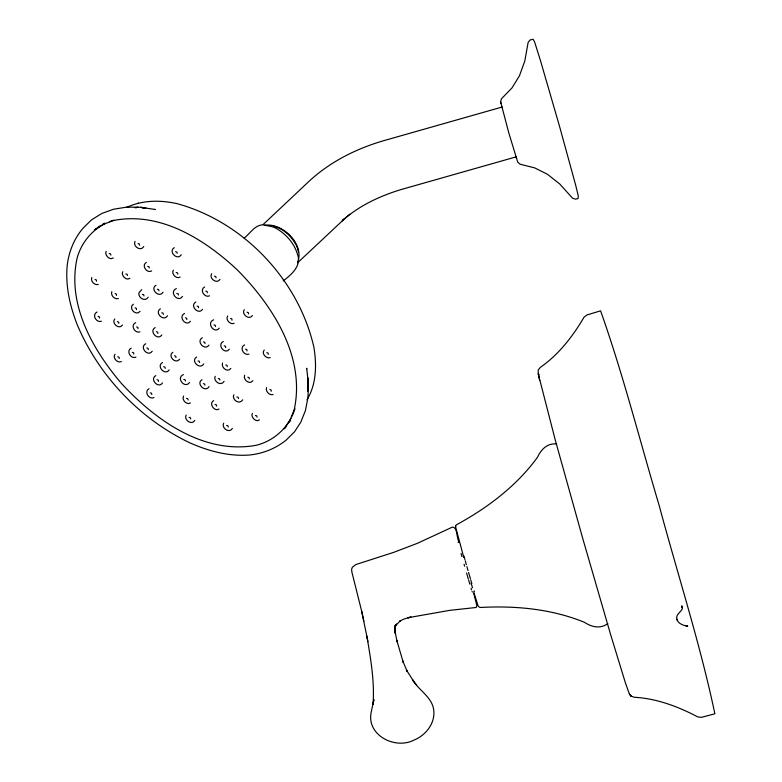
<?xml version="1.0" encoding="UTF-8"?>
<svg xmlns="http://www.w3.org/2000/svg" width="782" height="782" viewBox="0 0 782 782"><rect width="100%" height="100%" fill="white"/><g stroke="black" fill="none" stroke-linecap="round" stroke-linejoin="round"><path stroke-width="1.17" d="M307.707 388.879L308.03 377.999L308.313 382.965M395.203 633.156L395.037 625.962L394.636 629.344L395.477 624.965L394.568 628.533L396.542 624.016L395.34 625.932L400.413 620.683L399.885 621.025L404.079 619.002L410.921 617.096L407.94 617.731L449.797 610.341L476.238 607.477L476.815 605.463L473.784 593.567M516.521 157.749L516.472 158.238L516.257 157.114M500.578 101.64L501.477 98.767L511.995 87.926L519.483 75.717L524.79 61.016L528.153 42.326L530.147 39.941L533.129 39.256L534.634 42.023L540.636 61.172L559.511 126.244L575.718 185.344L578.338 196.174L578.015 198.569L575.464 199.156L572.512 198.178L559.804 184.044L547.547 174.347L534.751 167.905L520.108 164.21L517.723 162.109L508.818 132.969L500.578 101.64L500.822 103.468M307.629 391.303L308.479 386.064L307.795 389.622M463.785 557.419L455.896 528.104L455.525 525.954L456.502 524.771C487.499 507.909 516.462 486.081 537.42 457.372C541.154 449.455 547.097 443.042 556.696 443.922M219.938 380.052L219.439 378.703L218.237 378.537M238.559 398.527L238.06 397.178L236.858 397.012M257.082 417.089L256.584 415.741L255.382 415.574M110.907 255.108L110.428 253.769L109.206 253.603M127.495 275.499L127.016 274.159L125.794 273.983M144.035 295.948L143.556 294.609L142.324 294.433M91.768 277.502C90.341 281.1 94.612 285.665 98.297 284.433M111.806 291.657C110.37 295.254 114.651 299.819 118.336 298.587M222.557 363.014C221.12 366.621 225.402 371.176 229.087 369.954L230.837 368.439M244.61 375.252C243.173 378.859 247.454 383.405 251.139 382.193L252.889 380.668M266.574 387.579C265.137 391.186 269.419 395.731 273.104 394.519M106.186 251.354L105.687 252.938C105.775 256.252 110.154 260.455 113.273 257.913M122.774 271.745L122.275 273.319C122.363 276.642 126.752 280.846 129.861 278.304M215.236 376.328L214.737 377.902C214.825 382.457 221.306 386.103 224.092 381.352M233.857 394.802L233.359 396.386C233.447 400.931 239.927 404.577 242.713 399.827M252.391 413.365L251.882 414.949C251.98 418.272 256.359 422.466 259.477 419.924M199.625 362.516L199.205 361.186L197.963 360.952M204.972 385.223L204.552 383.894L203.32 383.659M216.682 406.102L216.262 404.773L215.021 404.529M228.285 427.04L227.865 425.711L226.624 425.467M139.665 245.225L139.245 243.896L138.003 243.652M149.333 267.991L148.912 266.662L147.671 266.418M158.951 290.826L158.541 289.496L157.29 289.252M163.409 314.374L162.988 313.044L161.747 312.8M135.042 241.345C132.51 246.095 140.652 251.96 143.751 246.555M223.672 423.199C221.15 427.95 229.292 433.815 232.391 428.409M292.136 416.141L295.019 408.791M177.201 253.329L176.83 252.009L175.579 251.716M177.837 274.14L177.475 272.82L176.214 272.527M178.433 295.039L178.061 293.719L176.81 293.426M188.13 399.993L187.778 398.673L186.517 398.38M190.71 418.976L190.358 417.666L189.088 417.363M185.451 381.059L185.099 379.739L183.838 379.446M173.311 270.161C170.994 273.798 176.429 279.487 180.104 277.072M183.614 396.034C181.297 399.67 186.742 405.369 190.407 402.945M186.194 415.027C183.438 419.66 191.61 425.76 194.747 420.413M297.492 262.801C305.019 244.551 283.123 222.948 264.795 225.138M165.227 368.371L164.943 367.071L163.663 366.699M198.599 307.776L198.305 306.476L197.035 306.114M158.56 381.421L158.277 380.12L156.996 379.749M207.357 292.761L207.064 291.461L205.793 291.1M151.786 394.519L151.503 393.219L150.222 392.847M216.067 277.845L215.764 276.545L214.503 276.173M211.687 273.729C208.628 278.167 216.79 284.609 219.977 279.37M205.021 343.581L204.757 342.291L203.467 341.89M157.905 333.435L157.641 332.135L156.351 331.744M306.974 399.778C316.29 384.627 316.778 365.693 314.1 348.586L313.993 347.687C298.841 280.044 243.515 221.482 176.449 203.496L175.549 203.33C159.469 199.987 142.275 200.202 127.153 207.22L126.752 207.435M291.07 418.194C283.915 431.449 271.325 441.449 256.692 445.154L256.115 445.3C203.731 454.811 155.002 419.924 121.308 383.288C92.374 349.28 66.734 303.817 77.203 257.737L77.389 257.17C81.572 242.674 91.807 230.221 105.296 223.437M289.399 422.114L290.709 420.1M119.235 358.488L119.04 357.237L117.74 356.768M133.82 354.06L133.624 352.809L132.324 352.34M148.316 349.671L148.111 348.42L146.82 347.951M227.777 315.967C225.079 319.418 230.289 325.136 234.101 323.298M244.297 309.711C241.061 313.983 249.145 320.679 252.381 315.527M215.451 326.534L215.255 325.263L213.955 324.804M232.029 320.18L231.834 318.9L230.534 318.45M248.549 313.924L248.353 312.653L247.053 312.204M115.042 354.236C112.119 357.648 117.554 363.61 121.366 361.567M225.666 347.56L225.529 346.309L224.229 345.791M246.985 350.932L246.858 349.681L245.548 349.163M268.236 354.402L268.109 353.151L266.809 352.633M99.48 318.059L99.353 316.827L98.053 316.29M118.805 323.357L118.678 322.125L117.368 321.588M138.043 328.694L137.915 327.463L136.606 326.925M286.515 426.2L284.267 428.829L290.2 419.748L294.247 409.563C305.567 356.817 272.918 305.889 237.317 269.907C204.737 239.429 160.349 211.404 113.859 220.446L103.664 224.18L94.485 229.859L100.399 225.666M114.778 318.978C111.582 322.223 116.909 328.176 120.731 326.544L122.491 325.029M264.248 350.033C261.061 353.278 266.369 359.231 270.21 357.599M186.839 319.555L186.732 318.323L185.442 317.766M175.93 357.56L175.842 356.328L174.533 355.771M227.2 366.709L227.132 365.497L225.822 364.911M249.253 378.947L249.184 377.735L247.874 377.149M271.227 391.274L271.159 390.062L269.849 389.475M97.085 312.008C91.416 314.677 96.362 323.093 101.416 321.246M146.332 262.439C140.926 265.352 147.192 273.964 151.659 270.846M174.298 247.679C167.876 251.374 177.338 261.11 181.238 254.737M141.747 289.692L139.313 292.194L138.805 293.768C138.893 298.323 145.384 301.96 148.169 297.219M133.39 304.198L131.767 305.86C130.34 309.457 134.612 314.022 138.306 312.79L140.056 311.275M155.95 285.283C149.616 289.076 159.254 298.636 163.037 292.155M135.648 322.643C129.978 325.312 134.915 333.728 139.968 331.881M176.351 288.558C168.58 291.872 177.973 303.181 182.47 296.446M160.408 308.831C154.074 312.624 163.712 322.184 167.495 315.703M131.259 348.137C125.609 350.883 131.024 359.505 135.951 357.139M155.188 327.599C148.6 331.079 157.72 341.157 161.806 334.96M145.745 343.748C138.991 347.14 148.013 357.413 152.197 351.226M204.61 286.984C199.107 289.819 204.757 298.274 209.508 295.821M184.532 313.465C178.863 316.084 183.614 324.432 188.706 322.78L190.466 321.265M195.852 301.999C189.303 305.527 198.481 315.488 202.518 309.31M162.509 362.565C155.901 366.093 165.119 376.132 169.176 369.886M172.851 352.262L171.229 353.923C169.86 357.53 174.171 362.066 177.837 360.776L179.596 359.261M155.843 375.614C149.235 379.153 158.443 389.182 162.509 382.936M213.642 319.818C205.842 322.839 214.503 334.481 219.283 328.127M149.069 388.713C143.526 391.528 149.196 400.11 153.976 397.549M202.333 337.765C195.735 341.245 204.855 351.313 208.941 345.116M196.634 357.012C190.3 360.805 199.938 370.365 203.731 363.894M183.379 374.598C175.608 377.902 185.002 389.231 189.498 382.486M223.3 341.519C217.631 344.178 222.567 352.594 227.63 350.756L229.38 349.231M201.991 379.72C195.647 383.512 205.295 393.072 209.077 386.601M244.619 344.891C238.96 347.55 243.886 355.966 248.95 354.129M213.691 400.589C208.286 403.502 214.561 412.114 219.019 408.996M96.44 281.217L96.372 279.995L95.062 279.418M116.479 295.371L116.41 294.149L115.091 293.573M136.439 309.574L136.371 308.352L135.061 307.766M244.131 238.109C250.054 233.662 254.629 225.02 262.908 224.835C267.679 226.086 272.938 226.086 277.141 228.94C286.388 234.551 294.012 243.231 297.287 253.642C302.106 265.548 291.627 274.521 283.162 280.943M263.241 224.434L307.492 182.753C329.418 161.835 357.218 148.042 386.24 139.968L502.2 107.017M516.325 156.82L400.364 189.762C379.358 196.253 358.811 205.871 342.35 220.7L344.588 218.735L297.942 262.478M342.35 220.7L349.837 214.2M102.432 224.414L104.465 223.153M607.819 623.567C600.156 629.295 591.671 627.027 584.34 622.267C551.418 608.846 515.279 605.542 480.04 607.487L478.261 606.431L473.736 591.984M127.153 207.22L128.238 206.819M137.446 203.506L138.492 203.125M109.47 221.668L113.673 220.153M135.628 207.699L137.984 207.318L134.787 207.641M142.226 207.914L145.814 207.934L140.799 207.338M154.689 209.39L155.227 209.488L140.193 207.22L126.557 207.152L113.498 209.234L101.748 213.496L91.562 219.85L83.42 227.797C74.163 238.305 68.836 251.667 67.203 265.499L67.164 265.968C65.336 286.31 70.067 306.564 77.506 325.4L77.614 325.654C99.236 376.132 139.519 418.585 189.019 442.446L189.273 442.573C207.562 450.745 227.415 456.258 247.601 455.134L248.08 455.124C261.921 454.019 275.186 448.897 286.026 440.198L294.472 431.879L300.806 422.182L305.449 410.472L307.991 397.354L308.401 383.561L306.7 368.293L306.779 368.83M273.651 226.174C283.143 228.588 291.021 235.734 295.664 244.199M631.015 696.039L634.222 697.261C656.733 698.492 678.102 706.547 697.876 716.977L701.464 717.329L714.865 713.8C700.301 644.329 677.711 574.623 659.167 505.465C639.793 440.608 623.186 374.549 600.586 310.835L586.95 314.95L584.076 317.13C572.766 336.397 558.827 354.49 540.333 367.364L538.221 370.082L538.241 373.816L555.347 440.334L582.805 538.681L610.683 634.798L625.424 682.921L629.412 694.113L631.015 696.039L629.412 694.113M416.65 685.14L412.466 679.724C419.093 690.897 433.394 697.671 433.893 711.923C434.43 724.572 425.105 735.676 413.756 740.212C395.057 749.684 366.66 735.363 371.108 712.588L373.913 699.616L373.014 704.25C374.754 681.425 370.619 658.688 366.924 636.255L367.872 641.729M413.688 681.308L406.386 669.979L407.207 671.464L402.75 660.917L403.248 662.374L396.787 640.38L397.119 641.797L394.978 631.24L395.193 632.736L394.812 627.105L395.193 633.068M687.74 626.187C685.267 626.03 677.486 623.928 677.085 619.246L677.408 620.478C673.771 613.587 685.022 610.889 681.845 606.148L682.197 607.458L681.845 606.148M538.876 374.246L539.121 374.832M296.212 245.147L297.307 247.816M458.379 542.522L458.135 542.209M474.117 590.889L474.371 591.524M472.103 591.456L472.357 592.091M471.067 588.24L471.575 589.882M682.08 607.106L681.865 606.197M459.161 542.004C456.258 538.427 457.969 527.303 452.426 527.097L417.314 543.343L393.737 552.346L355.83 564.565L352.34 567.273L351.597 569.443L351.871 572.004L361.655 611.123L367.305 638.435M470.686 579.706L471.849 583.607M468.672 580.273L469.835 584.174M470.363 578.602L468.574 572.434M471.116 583.089L472.475 587.712M468.359 579.169L466.571 573.001M466.913 566.598L468.027 570.528M465.251 560.733L466.355 564.643M464.068 564.233L464.616 566.188M463.951 556.07L464.928 559.57M461.057 553.441L461.937 556.647M297.668 248.705L298.499 252.146M361.655 611.123L363.884 621.172M538.241 373.816L539.648 380.414M455.525 525.954L455.632 526.912M394.812 627.105L394.92 628.718M687.251 625.942L686.029 625.932L687.261 625.981"/></g></svg>
